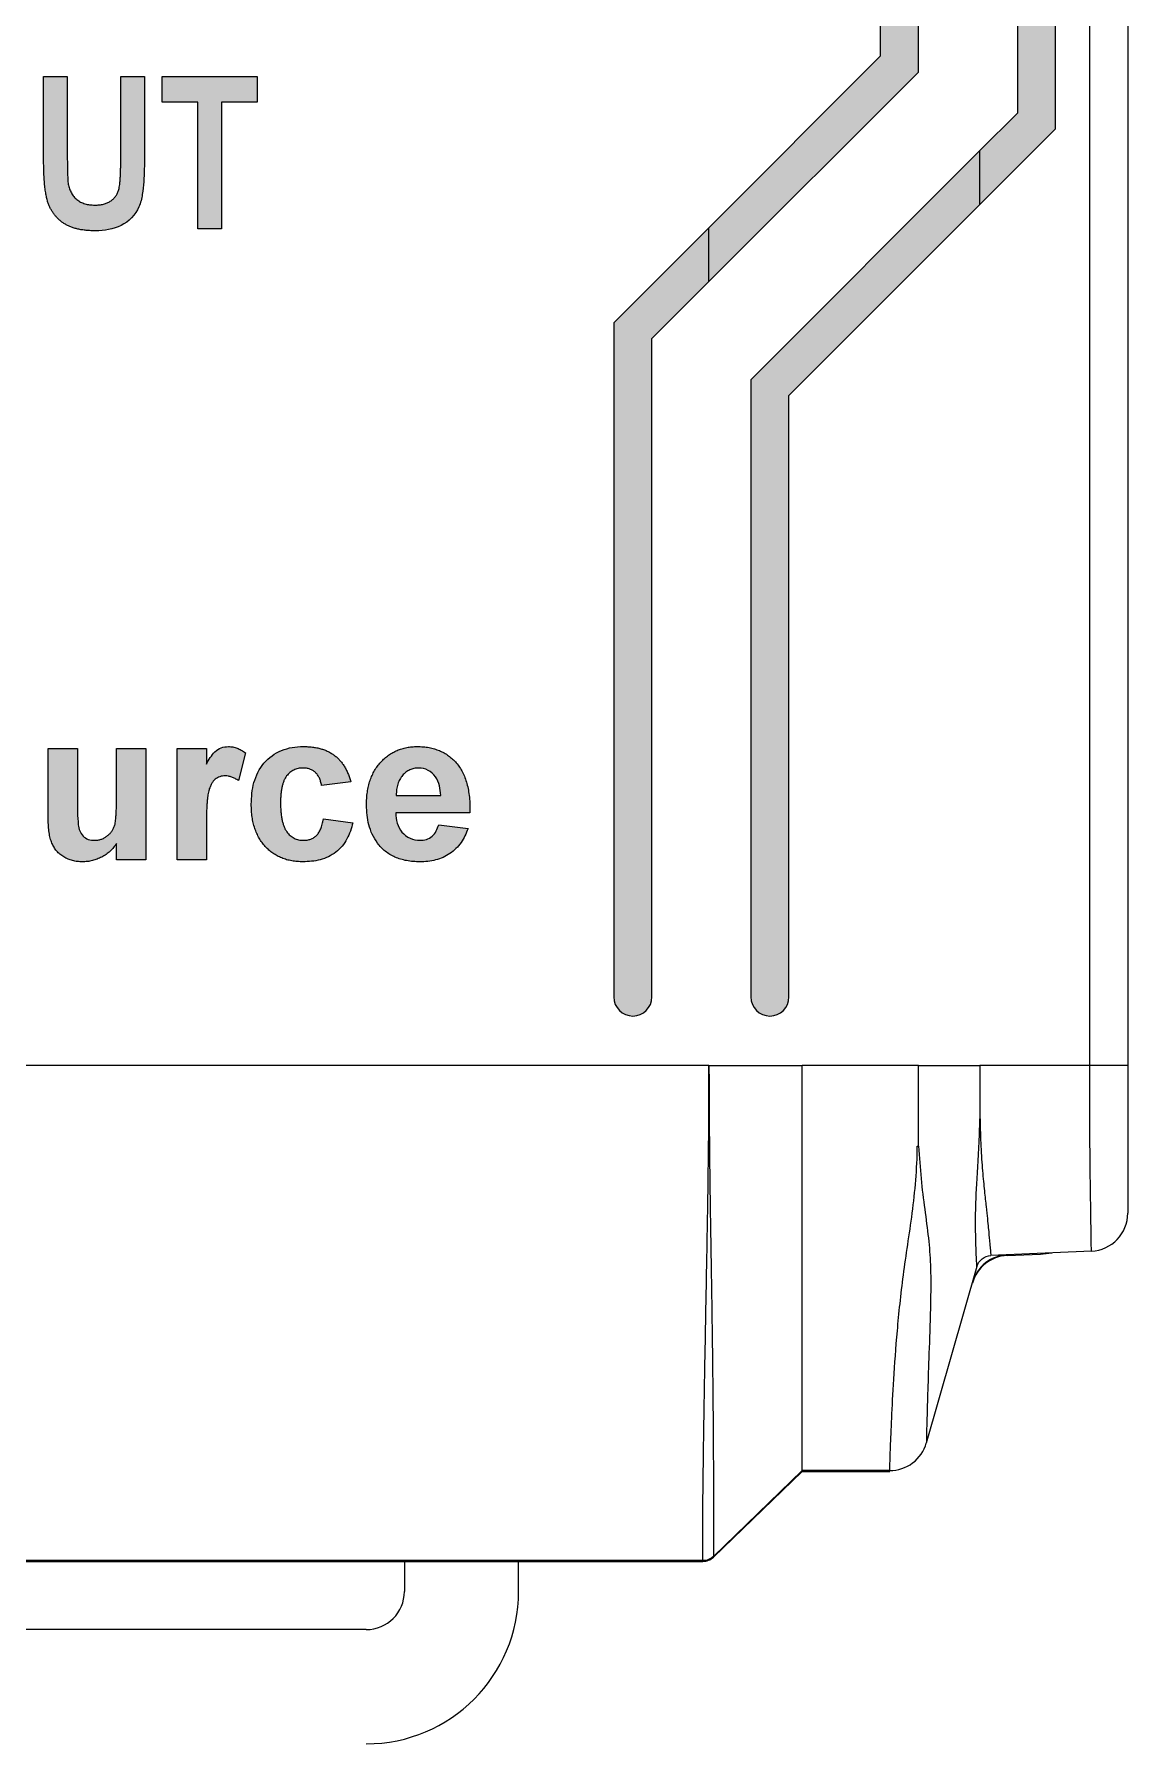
# Model space of a CAD drawing. Extents: x 222 to 1672, y 144 to 807.
# Drawn here: x 935.57 to 949.93, y 371.67 to 394.12 of the extents above; entities that cross this region are included whole.
import ezdxf

# ---------------------------------------------------------------- set-up
doc = ezdxf.new("R2010")
doc.units = 0
doc.header["$LTSCALE"] = 2
doc.header["$MEASUREMENT"] = 0
doc.layers.get('0').update_dxf_attribs({"linetype": 'CONTINUOUS'})
doc.layers.add('DIM', color=7, linetype='CONTINUOUS')

msp = doc.modelspace()

# ---------------------------------------------------------------- hatches: boundary and pattern name
at = {"layer": 'DIM', "lineweight": 5}
for points in [[(946.68036, 463.32772), (946.68036, 393.826), (944.43036, 391.576), (944.43036, 390.86889), (947.18036, 393.61889), (947.18036, 463.53483), (944.43036, 466.28483), (944.43036, 465.57772)], [(948.98036, 392.87331), (948.98036, 464.28042), (947.98846, 465.27231), (947.98846, 464.56521), (948.48036, 464.07331), (948.48036, 393.08042), (947.98846, 392.58852), (947.98846, 391.88141)], [(937.25068, 393.22284), (937.71821, 393.22284), (937.71821, 391.5605), (938.0299, 391.5605), (938.0299, 393.22284), (938.49743, 393.22284), (938.49743, 393.5605), (937.25068, 393.5605)]]:
    msp.add_hatch(color=256, dxfattribs=at).paths.add_polyline_path(points, flags=0)
h = msp.add_hatch(color=256, dxfattribs=at)
edge = h.paths.add_edge_path(flags=0)
edge.add_spline(control_points=[(936.36635, 391.87219), (936.34301, 391.87296), (936.29834, 391.87445), (936.23475, 391.88795), (936.17823, 391.91068), (936.12925, 391.9428), (936.08786, 391.98302), (936.05572, 392.0317), (936.03054, 392.08724), (936.02183, 392.12791), (936.01732, 392.14897)], knot_values=[0, 0, 0, 0, 0.28536932, 0.54614202, 0.79119734, 1.02678438, 1.25861183, 1.49235889, 1.73696631, 2, 2, 2, 2], weights=[1, 1, 1, 1, 1, 1, 1, 1, 1, 1, 1], degree=3, periodic=0)
edge.add_spline(control_points=[(936.01732, 392.14897), (936.00854, 392.20333), (936.00735, 392.25821), (936.00458, 392.36794), (936.00437, 392.42282), (936.00393, 392.47771)], knot_values=[0, 0, 0, 0, 1, 1, 2, 2, 2, 2], weights=[1, 1, 1, 1, 1, 1], degree=3, periodic=0)
edge.add_line((936.00393, 392.47771), (936.00393, 393.5605))
edge.add_line((936.00393, 393.5605), (935.69224, 393.5605))
edge.add_line((935.69224, 393.5605), (935.69224, 392.498))
edge.add_spline(control_points=[(935.69224, 392.498), (935.69254, 392.46215), (935.69312, 392.39341), (935.6956, 392.29474), (935.70113, 392.20491), (935.70755, 392.12377), (935.71685, 392.05132), (935.72816, 391.98768), (935.74059, 391.93254), (935.75638, 391.88533), (935.77491, 391.84402), (935.79461, 391.80549), (935.81748, 391.76976), (935.84283, 391.73634), (935.87036, 391.70484), (935.90093, 391.67625), (935.93354, 391.64949), (935.96906, 391.62559), (936.00743, 391.60377), (936.04947, 391.58516), (936.09499, 391.56948), (936.14402, 391.55625), (936.19677, 391.54702), (936.25279, 391.53943), (936.31245, 391.53563), (936.35336, 391.5349), (936.37446, 391.53453)], knot_values=[0, 0, 0, 0, 0.15584796, 0.29880772, 0.42899537, 0.54703305, 0.65257934, 0.7463628, 0.82795178, 0.89806022, 0.9623078, 1.02464577, 1.0859855, 1.14643933, 1.20685024, 1.26758373, 1.32820037, 1.39001746, 1.45347704, 1.51981411, 1.58955658, 1.66259072, 1.74033142, 1.82217221, 1.90823127, 2, 2, 2, 2], weights=[1, 1, 1, 1, 1, 1, 1, 1, 1, 1, 1, 1, 1, 1, 1, 1, 1, 1, 1, 1, 1, 1, 1, 1, 1, 1, 1], degree=3, periodic=0)
edge.add_spline(control_points=[(936.37446, 391.53453), (936.49011, 391.536), (936.60686, 391.55229), (936.81309, 391.65664), (936.89833, 391.74244), (936.96787, 391.90164), (936.97976, 391.95707), (936.99764, 392.06742), (937.0026, 392.12301), (937.01488, 392.29004), (937.01631, 392.40209), (937.01692, 392.51423)], knot_values=[0, 0, 0, 0, 0.5, 0.5, 1, 1, 1.25, 1.25, 1.5, 1.5, 2, 2, 2, 2], weights=[1, 1, 1, 1, 1, 1, 1, 1, 1, 1, 1, 1], degree=3, periodic=0)
edge.add_line((937.01692, 392.51423), (937.01692, 393.5605))
edge.add_line((937.01692, 393.5605), (936.70523, 393.5605))
edge.add_line((936.70523, 393.5605), (936.70523, 392.45457))
edge.add_spline(control_points=[(936.70523, 392.45457), (936.70514, 392.43077), (936.70499, 392.38531), (936.70394, 392.32035), (936.70145, 392.2619), (936.69828, 392.20994), (936.69438, 392.16458), (936.68948, 392.12574), (936.68422, 392.09322), (936.67512, 392.05895), (936.66039, 392.02215), (936.63622, 391.98349), (936.60555, 391.95014), (936.56905, 391.92177), (936.52639, 391.89955), (936.47817, 391.88303), (936.42404, 391.874), (936.38613, 391.87281), (936.36635, 391.87219)], knot_values=[0, 0, 0, 0, 0.18208024, 0.34763416, 0.49673575, 0.62941399, 0.74574229, 0.84480362, 0.92882377, 0.99732967, 1.11566924, 1.23048344, 1.34398512, 1.46048809, 1.58219827, 1.71011657, 1.84873202, 2, 2, 2, 2], weights=[1, 1, 1, 1, 1, 1, 1, 1, 1, 1, 1, 1, 1, 1, 1, 1, 1, 1, 1], degree=3, periodic=0)
h = msp.add_hatch(color=256, dxfattribs=at)
edge = h.paths.add_edge_path(flags=0)
edge.add_line((944.98036, 389.58042), (944.98036, 381.47686))
edge.add_arc((945.23036, 381.47686), 0.25, 180, 360)
edge.add_line((945.48036, 381.47686), (945.48036, 389.37331))
edge.add_line((945.48036, 389.37331), (947.98846, 391.88141))
edge.add_line((947.98846, 391.88141), (947.98846, 392.58852))
edge.add_line((947.98846, 392.58852), (944.98036, 389.58042))
h = msp.add_hatch(color=256, dxfattribs=at)
edge = h.paths.add_edge_path(flags=0)
edge.add_line((943.18036, 390.326), (943.18036, 381.47686))
edge.add_arc((943.43036, 381.47686), 0.25, 180, 360)
edge.add_line((943.68036, 381.47686), (943.68036, 390.11889))
edge.add_line((943.68036, 390.11889), (944.43036, 390.86889))
edge.add_line((944.43036, 390.86889), (944.43036, 391.576))
edge.add_line((944.43036, 391.576), (943.18036, 390.326))
h = msp.add_hatch(color=256, dxfattribs=at)
edge = h.paths.add_edge_path(flags=0)
edge.add_spline(control_points=[(935.75316, 383.81813), (935.7533, 383.80143), (935.75356, 383.76896), (935.75612, 383.7218), (935.75957, 383.67741), (935.76474, 383.63583), (935.77145, 383.59689), (935.77995, 383.56083), (935.7894, 383.52742), (935.80417, 383.4871), (935.82767, 383.4412), (935.86327, 383.39192), (935.90669, 383.34931), (935.95747, 383.31424), (936.01347, 383.28647), (936.07328, 383.26566), (936.13688, 383.25343), (936.18046, 383.25197), (936.20268, 383.25122)], knot_values=[0, 0, 0, 0, 0.06060185, 0.11787658, 0.17137757, 0.22218419, 0.26992188, 0.31472154, 0.35660429, 0.39586628, 0.4704442, 0.54297106, 0.61564195, 0.69014264, 0.76601845, 0.84190201, 0.91938516, 1, 1, 1, 1], weights=[1, 1, 1, 1, 1, 1, 1, 1, 1, 1, 1, 1, 1, 1, 1, 1, 1, 1, 1], degree=3, periodic=0)
edge.add_spline(control_points=[(936.20268, 383.25122), (936.22463, 383.25203), (936.26844, 383.25363), (936.33322, 383.26554), (936.39629, 383.28538), (936.45697, 383.31297), (936.51399, 383.34768), (936.56643, 383.38873), (936.61245, 383.43707), (936.63783, 383.47363), (936.6506, 383.49201)], knot_values=[0, 0, 0, 0, 0.1241811, 0.24782283, 0.3714068, 0.49757076, 0.62408062, 0.74837437, 0.87347208, 1, 1, 1, 1], weights=[1, 1, 1, 1, 1, 1, 1, 1, 1, 1, 1], degree=3, periodic=0)
edge.add_line((936.6506, 383.49201), (936.6506, 383.27686))
edge.add_line((936.6506, 383.27686), (937.03521, 383.27686))
edge.add_line((937.03521, 383.27686), (937.03521, 384.7384))
edge.add_line((937.03521, 384.7384), (936.6506, 384.7384))
edge.add_line((936.6506, 384.7384), (936.6506, 384.11941))
edge.add_spline(control_points=[(936.6506, 384.11941), (936.65054, 384.0943), (936.65042, 384.04662), (936.64915, 383.97878), (936.64746, 383.91825), (936.64397, 383.86512), (936.64087, 383.81922), (936.63577, 383.78081), (936.63124, 383.74944), (936.62255, 383.71782), (936.60878, 383.68423), (936.58652, 383.64827), (936.55837, 383.61587), (936.52531, 383.58731), (936.48845, 383.56323), (936.44829, 383.54568), (936.40551, 383.53547), (936.37621, 383.53401), (936.36134, 383.53327)], knot_values=[0, 0, 0, 0, 0.10131415, 0.19240216, 0.27382027, 0.34562317, 0.40724863, 0.45938539, 0.5019992, 0.53494254, 0.5914857, 0.64786683, 0.70479899, 0.76401154, 0.82365412, 0.8818201, 0.93998608, 1, 1, 1, 1], weights=[1, 1, 1, 1, 1, 1, 1, 1, 1, 1, 1, 1, 1, 1, 1, 1, 1, 1, 1], degree=3, periodic=0)
edge.add_spline(control_points=[(936.36134, 383.53327), (936.33359, 383.53407), (936.30587, 383.53691), (936.25389, 383.55532), (936.23071, 383.57054), (936.19137, 383.60948), (936.1772, 383.63264), (936.15595, 383.68341), (936.15176, 383.71031), (936.13616, 383.84585), (936.13828, 383.95511), (936.13778, 384.06412)], knot_values=[0, 0, 0, 0, 0.125, 0.125, 0.25, 0.25, 0.375, 0.375, 0.5, 0.5, 1, 1, 1, 1], weights=[1, 1, 1, 1, 1, 1, 1, 1, 1, 1, 1, 1], degree=3, periodic=0)
edge.add_line((936.13778, 384.06412), (936.13778, 384.7384))
edge.add_line((936.13778, 384.7384), (935.75316, 384.7384))
edge.add_line((935.75316, 384.7384), (935.75316, 383.81813))
h = msp.add_hatch(color=256, dxfattribs=at)
edge = h.paths.add_edge_path(flags=0)
edge.add_spline(control_points=[(938.34291, 384.68311), (938.32522, 384.69545), (938.29098, 384.71932), (938.23519, 384.74473), (938.17835, 384.76095), (938.13975, 384.76302), (938.12055, 384.76404)], knot_values=[0, 0, 0, 0, 0.26831539, 0.51938497, 0.76092111, 1, 1, 1, 1], weights=[1, 1, 1, 1, 1, 1, 1], degree=3, periodic=0)
edge.add_spline(control_points=[(938.12055, 384.76404), (938.08772, 384.76272), (938.05526, 384.75837), (937.99397, 384.73544), (937.96582, 384.71826), (937.89609, 384.64863), (937.8629, 384.59128), (937.83009, 384.53448)], knot_values=[0, 0, 0, 0, 0.25, 0.25, 0.5, 0.5, 1, 1, 1, 1], weights=[1, 1, 1, 1, 1, 1, 1, 1], degree=3, periodic=0)
edge.add_line((937.83009, 384.53448), (937.83009, 384.7384))
edge.add_line((937.83009, 384.7384), (937.44547, 384.7384))
edge.add_line((937.44547, 384.7384), (937.44547, 383.27686))
edge.add_line((937.44547, 383.27686), (937.83009, 383.27686))
edge.add_line((937.83009, 383.27686), (937.83009, 383.71036))
edge.add_spline(control_points=[(937.83009, 383.71036), (937.83012, 383.73894), (937.83017, 383.79357), (937.83187, 383.8717), (937.83423, 383.94208), (937.83722, 384.00489), (937.84167, 384.05991), (937.84659, 384.10741), (937.85293, 384.14712), (937.86201, 384.18869), (937.87672, 384.23126), (937.89571, 384.27521), (937.91852, 384.31043), (937.94499, 384.33718), (937.9746, 384.3563), (938.00681, 384.3696), (938.04175, 384.37786), (938.06602, 384.3789), (938.07848, 384.37943)], knot_values=[0, 0, 0, 0, 0.10796197, 0.20635816, 0.29519993, 0.37400374, 0.44384414, 0.5037341, 0.55432665, 0.5956948, 0.66429427, 0.72412471, 0.77617524, 0.82183643, 0.86521375, 0.90840584, 0.95294974, 1, 1, 1, 1], weights=[1, 1, 1, 1, 1, 1, 1, 1, 1, 1, 1, 1, 1, 1, 1, 1, 1, 1, 1], degree=3, periodic=0)
edge.add_spline(control_points=[(938.07848, 384.37943), (938.09232, 384.37858), (938.12097, 384.37683), (938.16423, 384.36423), (938.20922, 384.34497), (938.23804, 384.32684), (938.25316, 384.31733)], knot_values=[0, 0, 0, 0, 0.22070596, 0.45714301, 0.71506451, 1, 1, 1, 1], weights=[1, 1, 1, 1, 1, 1, 1], degree=3, periodic=0)
edge.add_line((938.25316, 384.31733), (938.34291, 384.68311))
h = msp.add_hatch(color=256, dxfattribs=at)
edge = h.paths.add_edge_path(flags=0)
edge.add_spline(control_points=[(938.80444, 384.02927), (938.80467, 384.0489), (938.8051, 384.08674), (938.80857, 384.14134), (938.81496, 384.1915), (938.82373, 384.23741), (938.83466, 384.27905), (938.84846, 384.31628), (938.86408, 384.34943), (938.88337, 384.37776), (938.90434, 384.40232), (938.92672, 384.42381), (938.95124, 384.44158), (938.97716, 384.45661), (939.00522, 384.46765), (939.03451, 384.47632), (939.06577, 384.4811), (939.08715, 384.48169), (939.09811, 384.48199)], knot_values=[0, 0, 0, 0, 0.09649599, 0.18594784, 0.26865449, 0.34485299, 0.41553852, 0.47990934, 0.53978738, 0.59512312, 0.64772946, 0.6983326, 0.74716404, 0.79625062, 0.84512174, 0.89497452, 0.94611952, 1, 1, 1, 1], weights=[1, 1, 1, 1, 1, 1, 1, 1, 1, 1, 1, 1, 1, 1, 1, 1, 1, 1, 1], degree=3, periodic=0)
edge.add_spline(control_points=[(939.09811, 384.48199), (939.1142, 384.48135), (939.14517, 384.48012), (939.18937, 384.4692), (939.22847, 384.45042), (939.26289, 384.42467), (939.29214, 384.39163), (939.31553, 384.35118), (939.33263, 384.3036), (939.33937, 384.26923), (939.34291, 384.25122)], knot_values=[0, 0, 0, 0, 0.12964633, 0.24958223, 0.36426925, 0.47739208, 0.5941503, 0.71776536, 0.85205995, 1, 1, 1, 1], weights=[1, 1, 1, 1, 1, 1, 1, 1, 1, 1, 1], degree=3, periodic=0)
edge.add_line((939.34291, 384.25122), (939.72752, 384.30251))
edge.add_spline(control_points=[(939.72752, 384.30251), (939.72173, 384.32141), (939.71041, 384.35838), (939.69008, 384.41139), (939.66663, 384.46039), (939.64116, 384.50611), (939.61209, 384.54767), (939.58099, 384.58608), (939.54663, 384.62015), (939.50998, 384.651), (939.47025, 384.67788), (939.42719, 384.70085), (939.38099, 384.72059), (939.33131, 384.73639), (939.27842, 384.74896), (939.22226, 384.75742), (939.16288, 384.76342), (939.12217, 384.76383), (939.10132, 384.76404)], knot_values=[0, 0, 0, 0, 0.06985123, 0.13663621, 0.20038914, 0.26167858, 0.32137558, 0.37938658, 0.43611837, 0.49207336, 0.54849018, 0.60529063, 0.6642858, 0.72577661, 0.78930905, 0.85619234, 0.92635219, 1, 1, 1, 1], weights=[1, 1, 1, 1, 1, 1, 1, 1, 1, 1, 1, 1, 1, 1, 1, 1, 1, 1, 1], degree=3, periodic=0)
edge.add_spline(control_points=[(939.10132, 384.76404), (939.0529, 384.76288), (939.00462, 384.76053), (938.90928, 384.7442), (938.86229, 384.73122), (938.72898, 384.67674), (938.64904, 384.61882), (938.52413, 384.47145), (938.48122, 384.38277), (938.42959, 384.19782), (938.42139, 384.10264), (938.41983, 384.00643)], knot_values=[0, 0, 0, 0, 0.125, 0.125, 0.25, 0.25, 0.5, 0.5, 0.75, 0.75, 1, 1, 1, 1], weights=[1, 1, 1, 1, 1, 1, 1, 1, 1, 1, 1, 1], degree=3, periodic=0)
edge.add_spline(control_points=[(938.41983, 384.00643), (938.4203, 383.97769), (938.42121, 383.92168), (938.43034, 383.83999), (938.4445, 383.76304), (938.46444, 383.69078), (938.49059, 383.62358), (938.52232, 383.56112), (938.55972, 383.50333), (938.60304, 383.45094), (938.65118, 383.40398), (938.70339, 383.36296), (938.75957, 383.328), (938.82001, 383.30017), (938.88409, 383.27785), (938.95208, 383.26242), (939.024, 383.25303), (939.07324, 383.25184), (939.09851, 383.25122)], knot_values=[0, 0, 0, 0, 0.07505221, 0.14629264, 0.21444786, 0.27929075, 0.34181409, 0.40251182, 0.46202683, 0.521262, 0.57973604, 0.6373872, 0.69441529, 0.75216771, 0.81086719, 0.87138013, 0.93399977, 1, 1, 1, 1], weights=[1, 1, 1, 1, 1, 1, 1, 1, 1, 1, 1, 1, 1, 1, 1, 1, 1, 1, 1], degree=3, periodic=0)
edge.add_spline(control_points=[(939.09851, 383.25122), (939.17493, 383.25252), (939.25065, 383.2589), (939.39849, 383.29771), (939.46921, 383.33067), (939.59003, 383.42508), (939.63966, 383.48557), (939.71189, 383.61828), (939.73492, 383.69016), (939.75316, 383.76404)], knot_values=[0, 0, 0, 0, 0.25, 0.25, 0.5, 0.5, 0.75, 0.75, 1, 1, 1, 1], weights=[1, 1, 1, 1, 1, 1, 1, 1, 1, 1], degree=3, periodic=0)
edge.add_line((939.75316, 383.76404), (939.36855, 383.81533))
edge.add_spline(control_points=[(939.36855, 383.81533), (939.36632, 383.80287), (939.36201, 383.77873), (939.35287, 383.74438), (939.34362, 383.71247), (939.33227, 383.68382), (939.32031, 383.65766), (939.30674, 383.63469), (939.29232, 383.61413), (939.27091, 383.59151), (939.24148, 383.56762), (939.2005, 383.54772), (939.15506, 383.53535), (939.12304, 383.53398), (939.10653, 383.53327)], knot_values=[0, 0, 0, 0, 0.08904245, 0.17248573, 0.25009703, 0.32271476, 0.38915627, 0.45235342, 0.51026846, 0.56547301, 0.67117192, 0.77500693, 0.8839984, 1, 1, 1, 1], weights=[1, 1, 1, 1, 1, 1, 1, 1, 1, 1, 1, 1, 1, 1, 1], degree=3, periodic=0)
edge.add_spline(control_points=[(939.10653, 383.53327), (939.09529, 383.53354), (939.07322, 383.53407), (939.04106, 383.53939), (939.01062, 383.54821), (938.98208, 383.56084), (938.95497, 383.57639), (938.92996, 383.59599), (938.9066, 383.61888), (938.88528, 383.64567), (938.8656, 383.67641), (938.84951, 383.71246), (938.83555, 383.7531), (938.8239, 383.79863), (938.81535, 383.8493), (938.80909, 383.90494), (938.80495, 383.9655), (938.80462, 384.00749), (938.80444, 384.02927)], knot_values=[0, 0, 0, 0, 0.05139373, 0.10092605, 0.14869262, 0.19603902, 0.24341697, 0.29133577, 0.3410337, 0.39276425, 0.44769869, 0.50758394, 0.57290995, 0.64420643, 0.72237473, 0.80788378, 0.9003677, 1, 1, 1, 1], weights=[1, 1, 1, 1, 1, 1, 1, 1, 1, 1, 1, 1, 1, 1, 1, 1, 1, 1, 1], degree=3, periodic=0)
h = msp.add_hatch(color=256, dxfattribs=at)
edge = h.paths.add_edge_path(flags=0)
edge.add_spline(control_points=[(940.07608, 383.49802), (940.09176, 383.47837), (940.12291, 383.43935), (940.17785, 383.38845), (940.2396, 383.3463), (940.30683, 383.311), (940.38055, 383.28446), (940.45992, 383.26451), (940.54573, 383.25362), (940.6049, 383.25204), (940.63537, 383.25122)], knot_values=[0, 0, 0, 0, 0.11855345, 0.23541081, 0.35185437, 0.47054346, 0.59278609, 0.72074042, 0.85615133, 1, 1, 1, 1], weights=[1, 1, 1, 1, 1, 1, 1, 1, 1, 1, 1], degree=3, periodic=0)
edge.add_spline(control_points=[(940.63537, 383.25122), (940.70458, 383.25219), (940.77348, 383.25808), (940.90774, 383.29238), (940.97107, 383.32031), (941.08544, 383.39808), (941.13485, 383.44725), (941.21356, 383.56021), (941.24242, 383.62226), (941.26598, 383.68712)], knot_values=[0, 0, 0, 0, 0.25, 0.25, 0.5, 0.5, 0.75, 0.75, 1, 1, 1, 1], weights=[1, 1, 1, 1, 1, 1, 1, 1, 1, 1], degree=3, periodic=0)
edge.add_line((941.26598, 383.68712), (940.88137, 383.7384))
edge.add_spline(control_points=[(940.88137, 383.7384), (940.86347, 383.68277), (940.83947, 383.62683), (940.77313, 383.56926), (940.74701, 383.55477), (940.69223, 383.53668), (940.66348, 383.53458), (940.63457, 383.53327)], knot_values=[0, 0, 0, 0, 0.5, 0.5, 0.75, 0.75, 1, 1, 1, 1], weights=[1, 1, 1, 1, 1, 1, 1, 1], degree=3, periodic=0)
edge.add_spline(control_points=[(940.63457, 383.53327), (940.58958, 383.53458), (940.54473, 383.54215), (940.46353, 383.57847), (940.42763, 383.60718), (940.36945, 383.67627), (940.3497, 383.71716), (940.32384, 383.80303), (940.31932, 383.84742), (940.31726, 383.89225)], knot_values=[0, 0, 0, 0, 0.25, 0.25, 0.5, 0.5, 0.75, 0.75, 1, 1, 1, 1], weights=[1, 1, 1, 1, 1, 1, 1, 1, 1, 1], degree=3, periodic=0)
edge.add_line((940.31726, 383.89225), (941.29162, 383.89225))
edge.add_spline(control_points=[(941.29162, 383.89225), (941.29185, 383.92792), (941.29228, 383.99707), (941.28488, 384.09733), (941.27192, 384.19055), (941.25296, 384.27673), (941.22734, 384.35565), (941.19559, 384.42752), (941.15804, 384.49266), (941.11367, 384.55003), (941.06437, 384.60046), (941.0109, 384.64448), (940.9528, 384.68162), (940.89026, 384.71161), (940.82373, 384.73552), (940.75277, 384.75217), (940.67761, 384.7624), (940.62606, 384.76349), (940.59972, 384.76404)], knot_values=[0, 0, 0, 0, 0.08420879, 0.16325787, 0.23716248, 0.30633069, 0.3713571, 0.43277526, 0.49157225, 0.54847102, 0.60355787, 0.65779038, 0.71168251, 0.76598833, 0.82125275, 0.87831821, 0.93781895, 1, 1, 1, 1], weights=[1, 1, 1, 1, 1, 1, 1, 1, 1, 1, 1, 1, 1, 1, 1, 1, 1, 1, 1], degree=3, periodic=0)
edge.add_spline(control_points=[(940.59972, 384.76404), (940.57618, 384.76346), (940.52983, 384.76232), (940.46198, 384.75227), (940.39695, 384.73703), (940.33548, 384.71418), (940.27676, 384.68583), (940.2218, 384.65002), (940.16936, 384.60871), (940.12073, 384.56097), (940.07594, 384.50806), (940.03823, 384.44886), (940.00469, 384.38584), (939.97869, 384.31716), (939.95749, 384.24408), (939.9437, 384.16575), (939.9339, 384.08293), (939.93307, 384.02596), (939.93265, 383.99682)], knot_values=[0, 0, 0, 0, 0.06169022, 0.12145947, 0.17946419, 0.23651303, 0.29304481, 0.35005925, 0.40813473, 0.46780956, 0.5284676, 0.58945925, 0.6514795, 0.71533384, 0.78161143, 0.85070042, 0.92362773, 1, 1, 1, 1], weights=[1, 1, 1, 1, 1, 1, 1, 1, 1, 1, 1, 1, 1, 1, 1, 1, 1, 1, 1], degree=3, periodic=0)
edge.add_spline(control_points=[(939.93265, 383.99682), (939.93449, 383.90891), (939.94127, 383.82161), (939.97619, 383.6937), (939.9906, 383.65205), (940.02775, 383.57175), (940.05102, 383.53436), (940.07608, 383.49802)], knot_values=[0, 0, 0, 0, 0.5, 0.5, 0.75, 0.75, 1, 1, 1, 1], weights=[1, 1, 1, 1, 1, 1, 1, 1], degree=3, periodic=0)
edge = h.paths.add_edge_path(flags=0)
edge.add_spline(control_points=[(940.40581, 384.38544), (940.41288, 384.39306), (940.42678, 384.40805), (940.44985, 384.42783), (940.47424, 384.4447), (940.50004, 384.45846), (940.52725, 384.46891), (940.55582, 384.47663), (940.58596, 384.48099), (940.60651, 384.48165), (940.61694, 384.48199)], knot_values=[0, 0, 0, 0, 0.12992539, 0.25546154, 0.37915105, 0.50018492, 0.62021214, 0.74296224, 0.86956039, 1, 1, 1, 1], weights=[1, 1, 1, 1, 1, 1, 1, 1, 1, 1, 1], degree=3, periodic=0)
edge.add_spline(control_points=[(940.61694, 384.48199), (940.66055, 384.48034), (940.70332, 384.47274), (940.7803, 384.43139), (940.81325, 384.40209), (940.86391, 384.33231), (940.88098, 384.29139), (940.9017, 384.20865), (940.905, 384.16596), (940.90701, 384.12302)], knot_values=[0, 0, 0, 0, 0.25, 0.25, 0.5, 0.5, 0.75, 0.75, 1, 1, 1, 1], weights=[1, 1, 1, 1, 1, 1, 1, 1, 1, 1], degree=3, periodic=0)
edge.add_line((940.90701, 384.12302), (940.32408, 384.12302))
edge.add_spline(control_points=[(940.32408, 384.12302), (940.32428, 384.13652), (940.32469, 384.16276), (940.32847, 384.20103), (940.33409, 384.23734), (940.34366, 384.2712), (940.35456, 384.3034), (940.36919, 384.3329), (940.38598, 384.36051), (940.39922, 384.37715), (940.40581, 384.38544)], knot_values=[0, 0, 0, 0, 0.14414285, 0.28026978, 0.41042823, 0.5360437, 0.65560852, 0.77300057, 0.88701576, 1, 1, 1, 1], weights=[1, 1, 1, 1, 1, 1, 1, 1, 1, 1, 1], degree=3, periodic=0)

# ---------------------------------------------------------------- linework, layer by layer
at = {"linetype": 'Continuous', "lineweight": 5}
for p, q in [((949.43036, 380.57686), (949.43036, 476.57686)), ((949.93036, 476.57686), (949.93036, 380.57686)), ((948.98036, 392.87331), (948.98036, 464.28042)), ((948.48036, 464.07331), (948.48036, 393.08041)), ((947.18036, 393.61889), (947.18036, 463.53483)), ((946.68036, 463.32773), (946.68036, 393.826)), ((946.68036, 393.826), (944.43036, 391.576)), ((935.69224, 393.5605), (936.00393, 393.5605)), ((935.69224, 392.498), (935.69224, 393.5605)), ((936.00393, 393.5605), (936.00393, 392.47771)), ((936.70523, 393.5605), (937.01692, 393.5605)), ((936.70523, 392.45457), (936.70523, 393.5605)), ((937.01692, 393.5605), (937.01692, 392.51423)), ((937.25068, 393.5605), (938.49743, 393.5605)), ((937.25068, 393.22284), (937.25068, 393.5605)), ((938.49743, 393.5605), (938.49743, 393.22284)), ((944.43036, 390.86889), (947.18036, 393.61889)), ((937.71821, 393.22284), (937.25068, 393.22284)), ((937.71821, 391.5605), (937.71821, 393.22284)), ((938.49743, 393.22284), (938.0299, 393.22284)), ((938.0299, 393.22284), (938.0299, 391.5605)), ((948.48036, 393.08041), (947.98846, 392.58852)), ((947.98846, 391.88141), (948.98036, 392.87331)), ((947.98846, 392.58852), (944.98036, 389.58042)), ((947.98846, 391.88141), (947.98846, 392.58852)), ((945.48036, 389.37331), (947.98846, 391.88141)), ((938.0299, 391.5605), (937.71821, 391.5605)), ((944.43036, 391.576), (943.18036, 390.326)), ((944.43036, 390.86889), (944.43036, 391.576)), ((943.68036, 390.11889), (944.43036, 390.86889)), ((943.18036, 390.326), (943.18036, 381.47686)), ((943.68036, 381.47686), (943.68036, 390.11889)), ((944.98036, 389.58042), (944.98036, 381.47686)), ((945.48036, 381.47686), (945.48036, 389.37331)), ((944.43036, 380.57686), (928.43036, 380.57686)), ((944.43036, 380.57686), (945.65414, 380.57686)), ((947.18036, 380.57686), (945.65414, 380.57686)), ((947.18036, 380.57686), (947.98846, 380.57686)), ((949.43036, 380.57686), (947.98846, 380.57686)), ((949.93036, 380.57686), (949.43036, 380.57686)), ((947.98846, 379.87627), (947.99186, 379.87629)), ((947.16472, 379.51788), (947.18036, 379.51797)), ((949.45217, 378.14075), (948.1323, 378.08312)), ((948.34807, 378.08302), (948.7827, 378.10199)), ((948.7827, 378.10199), (948.93298, 378.11808)), ((947.94877, 377.93844), (947.28421, 375.62084)), ((945.65414, 375.25866), (944.48848, 374.13299)), ((946.80358, 375.25866), (945.65414, 375.25866)), ((944.48848, 374.12347), (945.65414, 375.24913)), ((945.65414, 375.24913), (946.80358, 375.24913)), ((944.34955, 374.07686), (928.51116, 374.07686)), ((931.93036, 374.06733), (940.93036, 374.06733)), ((940.43036, 374.06733), (940.43036, 373.67256)), ((940.93036, 374.06733), (940.93036, 374.07686)), ((940.93036, 374.06733), (944.34955, 374.06733)), ((941.93036, 373.67256), (941.93036, 374.06733)), ((939.93036, 373.17256), (932.93036, 373.17256))]:
    msp.add_line(p, q, dxfattribs=at)
for centre, radius, start, end in [((943.43036, 381.47686), 0.25, 180, 0), ((945.23036, 381.47686), 0.25, 180, 0), ((949.43036, 378.64027), 0.5, 272.5, 0), ((948.36987, 377.58349), 0.5, 92.5, 164), ((944.34955, 374.26733), 0.2, 270, 314), ((939.93036, 373.67257), 2, 270, 0), ((939.93036, 373.67257), 0.5, 270, 0)]:
    msp.add_arc(centre, radius, start, end, dxfattribs=at)
for points, knots in [([(936.37446, 391.53453), (936.35336, 391.5349), (936.31245, 391.53563), (936.25279, 391.53943), (936.19677, 391.54702), (936.14402, 391.55625), (936.09499, 391.56948), (936.04947, 391.58516), (936.00743, 391.60377), (935.96906, 391.62559), (935.93354, 391.64949), (935.90093, 391.67625), (935.87036, 391.70484), (935.84283, 391.73634), (935.81748, 391.76976), (935.79461, 391.80549), (935.77491, 391.84402), (935.75638, 391.88533), (935.74059, 391.93254), (935.72816, 391.98768), (935.71685, 392.05132), (935.70755, 392.12377), (935.70113, 392.20491), (935.6956, 392.29474), (935.69312, 392.39341), (935.69254, 392.46215), (935.69224, 392.498)], [0, 0, 0, 0, 0.04588437, 0.0889139, 0.12983429, 0.16870464, 0.20522171, 0.24009294, 0.27326148, 0.30499127, 0.33589981, 0.36620814, 0.39657488, 0.42678034, 0.45700725, 0.48767712, 0.5188461, 0.55096989, 0.58602411, 0.6268186, 0.67371033, 0.72648348, 0.78550232, 0.85059614, 0.92207602, 1, 1, 1, 1]), ([(936.00393, 392.47771), (936.00437, 392.42282), (936.00458, 392.36794), (936.00735, 392.25821), (936.00854, 392.20333), (936.01732, 392.14897)], [0, 0, 0, 0, 0.5, 0.5, 1, 1, 1, 1]), ([(936.36635, 391.87219), (936.38613, 391.87281), (936.42404, 391.874), (936.47817, 391.88303), (936.52639, 391.89955), (936.56905, 391.92177), (936.60555, 391.95014), (936.63622, 391.98349), (936.66039, 392.02215), (936.67512, 392.05895), (936.68422, 392.09322), (936.68948, 392.12574), (936.69438, 392.16458), (936.69828, 392.20994), (936.70145, 392.2619), (936.70394, 392.32035), (936.70499, 392.38531), (936.70514, 392.43077), (936.70523, 392.45457)], [0, 0, 0, 0, 0.07563399, 0.14494172, 0.20890087, 0.26975595, 0.32800744, 0.38475828, 0.44216538, 0.50133517, 0.53558811, 0.57759819, 0.62712885, 0.685293, 0.75163212, 0.82618292, 0.90895988, 1, 1, 1, 1]), ([(937.01692, 392.51423), (937.01631, 392.40209), (937.01488, 392.29004), (937.0026, 392.12301), (936.99764, 392.06742), (936.97976, 391.95707), (936.96787, 391.90164), (936.89833, 391.74244), (936.81309, 391.65664), (936.60686, 391.55229), (936.49011, 391.536), (936.37446, 391.53453)], [0, 0, 0, 0, 0.25, 0.25, 0.375, 0.375, 0.5, 0.5, 0.75, 0.75, 1, 1, 1, 1]), ([(936.01732, 392.14897), (936.02183, 392.12791), (936.03054, 392.08724), (936.05572, 392.0317), (936.08786, 391.98302), (936.12925, 391.9428), (936.17823, 391.91068), (936.23475, 391.88795), (936.29834, 391.87445), (936.34301, 391.87296), (936.36635, 391.87219)], [0, 0, 0, 0, 0.13151684, 0.25382055, 0.37069408, 0.48660781, 0.60440133, 0.72692899, 0.85731534, 1, 1, 1, 1]), ([(944.34955, 374.07686), (944.34955, 374.07787), (944.34955, 374.07976), (944.34951, 374.09463), (944.34944, 374.11542), (944.34935, 374.14067), (944.34924, 374.16827), (944.34909, 374.19658), (944.34893, 374.22416), (944.34832, 374.29979), (944.34751, 374.4458), (944.34958, 374.77072), (944.35509, 375.2109), (944.3623, 375.78538), (944.37422, 376.49634), (944.39054, 377.39106), (944.40863, 378.35346), (944.42229, 379.19354), (944.42896, 379.89171), (944.4299, 380.35182), (944.43036, 380.57686)], [0, 0, 0, 0, 0.03144158, 0.05940742, 0.08419176, 0.10604552, 0.12518096, 0.14177595, 0.15597796, 0.16790774, 0.24772008, 0.3073467, 0.40132753, 0.48070435, 0.54862293, 0.66531853, 0.78162584, 0.85635752, 0.92974339, 1, 1, 1, 1]), ([(944.43036, 380.57686), (944.43052, 380.45782), (944.43085, 380.20979), (944.43333, 379.82261), (944.43722, 379.40482), (944.44267, 378.95544), (944.44993, 378.46407), (944.45817, 377.94075), (944.46687, 377.4099), (944.47465, 376.88608), (944.48189, 376.19903), (944.48802, 375.42725), (944.48855, 374.85866), (944.48809, 374.50623), (944.48909, 374.31624), (944.48964, 374.20035), (944.48944, 374.14333), (944.4888, 374.13644), (944.48848, 374.13299)], [0, 0, 0, 0, 0.03741027, 0.07794286, 0.12173109, 0.16895665, 0.21986766, 0.27781827, 0.33693755, 0.39346794, 0.4541174, 0.57849892, 0.69386457, 0.74771784, 0.83240558, 0.88820219, 0.94407441, 1, 1, 1, 1]), ([(945.65414, 377.91776), (945.65414, 378.31968), (945.65414, 378.75212), (945.65414, 379.6487), (945.65414, 380.11276), (945.65414, 380.57686)], [0, 0, 0, 0, 0.5, 0.5, 1, 1, 1, 1]), ([(947.18036, 379.51802), (947.18036, 379.52512), (947.18036, 379.70286), (947.18036, 380.05476), (947.18036, 380.40282), (947.18036, 380.57686)], [0, 0, 0, 0, 0.002601271, 0.065101271, 0.127601271, 0.127601271, 0.127601271, 0.127601271]), ([(947.98846, 380.57686), (947.98846, 380.43813), (947.98846, 380.20299), (947.98846, 379.9702), (947.98846, 379.87627)], [0, 0, 0, 0, 0.0625, 0.105872185, 0.105872185, 0.105872185, 0.105872185]), ([(949.45217, 378.14075), (949.45217, 378.14075), (949.45196, 378.15285), (949.45082, 378.22489), (949.44992, 378.28225), (949.44728, 378.45813), (949.44617, 378.53237), (949.44308, 378.73975), (949.441, 378.87431), (949.4372, 379.15707), (949.43588, 379.26314), (949.43356, 379.49731), (949.4326, 379.62603), (949.43061, 380.02005), (949.43036, 380.29993), (949.43036, 380.57686)], [0, 0, 0, 0, 0.25, 0.25, 0.5, 0.5, 0.625, 0.625, 0.75, 0.75, 0.8125, 0.8125, 0.875, 0.875, 1, 1, 1, 1]), ([(949.93036, 380.57686), (949.93036, 380.45484), (949.93036, 380.33309), (949.93036, 380.09073), (949.93036, 379.97052), (949.93036, 379.74142), (949.93036, 379.63166), (949.93036, 379.44393), (949.93036, 379.36377), (949.93036, 379.22924), (949.93036, 379.17291), (949.93036, 379.07613), (949.93036, 379.03528), (949.93036, 378.92731), (949.93036, 378.87479), (949.93036, 378.74859), (949.93036, 378.70481), (949.93036, 378.64995), (949.93036, 378.64027), (949.93036, 378.64027)], [0, 0, 0, 0, 0.0625, 0.0625, 0.125, 0.125, 0.1875, 0.1875, 0.25, 0.25, 0.3125, 0.3125, 0.375, 0.375, 0.5, 0.5, 0.75, 0.75, 1, 1, 1, 1]), ([(947.94877, 377.93844), (947.94877, 377.93844), (947.94821, 377.95016), (947.94472, 378.01628), (947.94203, 378.06894), (947.93611, 378.21794), (947.934, 378.27997), (947.93085, 378.44368), (947.9294, 378.547), (947.93406, 378.74902), (947.93668, 378.82415), (947.94504, 378.99394), (947.95033, 379.08788), (947.96315, 379.29013), (947.97119, 379.40015), (947.98002, 379.63129), (947.98509, 379.7526), (947.98846, 379.87627)], [0, 0, 0, 0, 0.25, 0.25, 0.5, 0.5, 0.625, 0.625, 0.75, 0.75, 0.8125, 0.8125, 0.875, 0.875, 0.9375, 0.9375, 1, 1, 1, 1]), ([(947.99186, 379.87629), (947.99237, 379.75242), (947.99472, 379.63101), (948.0076, 379.4015), (948.01415, 379.29268), (948.03017, 379.09749), (948.03936, 379.00888), (948.05535, 378.85242), (948.06258, 378.78493), (948.07522, 378.66525), (948.08073, 378.61281), (948.09054, 378.52111), (948.09466, 378.48168), (948.10519, 378.37677), (948.11018, 378.3244), (948.12241, 378.197), (948.12631, 378.15104), (948.13152, 378.09345), (948.1323, 378.08312), (948.1323, 378.08312)], [0, 0, 0, 0, 0.0625, 0.0625, 0.125, 0.125, 0.1875, 0.1875, 0.25, 0.25, 0.3125, 0.3125, 0.375, 0.375, 0.5, 0.5, 0.75, 0.75, 1, 1, 1, 1]), ([(946.80358, 375.25865), (946.80358, 375.25865), (946.80434, 375.28542), (946.80762, 375.38978), (946.81016, 375.46698), (946.81787, 375.67087), (946.823, 375.79919), (946.83684, 376.09821), (946.84553, 376.26886), (946.86914, 376.65199), (946.88418, 376.86684), (946.92442, 377.32497), (946.94975, 377.5687), (947.01704, 378.08457), (947.06183, 378.35807), (947.11772, 378.78158), (947.1339, 378.92539), (947.15707, 379.21878), (947.16552, 379.36755), (947.16472, 379.51788)], [0, 0, 0, 0, 0.125, 0.125, 0.25, 0.25, 0.375, 0.375, 0.5, 0.5, 0.625, 0.625, 0.75, 0.75, 0.875, 0.875, 0.9375, 0.9375, 1, 1, 1, 1]), ([(947.18036, 379.51802), (947.19281, 379.3749), (947.20194, 379.23276), (947.22873, 378.95438), (947.24538, 378.81948), (947.28014, 378.55958), (947.2979, 378.43468), (947.32444, 378.19189), (947.33299, 378.07435), (947.34616, 377.73265), (947.34128, 377.51614), (947.33026, 377.10584), (947.32307, 376.91167), (947.31092, 376.56075), (947.3057, 376.40309), (947.29723, 376.12644), (947.29389, 376.00711), (947.28874, 375.81652), (947.28699, 375.74408), (947.28475, 375.64609), (947.28421, 375.62084), (947.28421, 375.62084)], [0, 0, 0, 0, 0.0625, 0.0625, 0.125, 0.125, 0.1875, 0.1875, 0.25, 0.25, 0.375, 0.375, 0.5, 0.5, 0.625, 0.625, 0.75, 0.75, 0.875, 0.875, 1, 1, 1, 1]), ([(948.34807, 378.09254), (948.25078, 378.0883), (948.14475, 378.05223), (947.9759, 377.91912), (947.91608, 377.82444), (947.88924, 377.73084)], [0, 0, 0, 0, 0.5, 0.5, 1, 1, 1, 1]), ([(947.94877, 377.93844), (947.96024, 377.97843), (947.98454, 378.01462), (948.04987, 378.06613), (948.09074, 378.08131), (948.1323, 378.08312)], [0, 0, 0, 0, 0.5, 0.5, 1, 1, 1, 1]), ([(945.65414, 375.25865), (945.65414, 375.25865), (945.65414, 375.31975), (945.65414, 375.55999), (945.65414, 375.73911), (945.65414, 376.20321), (945.65414, 376.48815), (945.65414, 377.14449), (945.65414, 377.51583), (945.65414, 377.91776)], [0, 0, 0, 0, 0.25, 0.25, 0.5, 0.5, 0.75, 0.75, 1, 1, 1, 1]), ([(946.80358, 375.25865), (946.91121, 375.25865), (947.01853, 375.29456), (947.19044, 375.42411), (947.25454, 375.51738), (947.28421, 375.62084)], [0, 0, 0, 0, 0.5, 0.5, 1, 1, 1, 1])]:
    msp.add_open_spline(points, degree=3, knots=knots, dxfattribs=at)
msp.add_open_spline([(944.48848, 374.13299), (944.45255, 374.0983), (944.3995, 374.07686), (944.34955, 374.07686)], degree=3, dxfattribs=at)
at = {"layer": 'DIM', "lineweight": 5}
for p, q in [((935.75316, 384.7384), (936.13778, 384.7384)), ((935.75316, 383.81813), (935.75316, 384.7384)), ((936.13778, 384.7384), (936.13778, 384.06412)), ((936.6506, 384.7384), (937.03521, 384.7384)), ((936.6506, 384.11941), (936.6506, 384.7384)), ((937.03521, 384.7384), (937.03521, 383.27686)), ((937.44547, 384.7384), (937.83009, 384.7384)), ((937.44547, 383.27686), (937.44547, 384.7384)), ((937.83009, 384.7384), (937.83009, 384.53448)), ((938.34291, 384.68311), (938.25316, 384.31733)), ((939.72752, 384.30251), (939.34291, 384.25122)), ((940.32408, 384.12302), (940.90701, 384.12302)), ((939.36855, 383.81533), (939.75316, 383.76404)), ((941.29162, 383.89225), (940.31726, 383.89225)), ((937.83009, 383.71036), (937.83009, 383.27686)), ((940.88137, 383.7384), (941.26598, 383.68712)), ((936.6506, 383.27686), (936.6506, 383.49201)), ((937.03521, 383.27686), (936.6506, 383.27686)), ((937.83009, 383.27686), (937.44547, 383.27686))]:
    msp.add_line(p, q, dxfattribs=at)
for points, knots in [([(937.83009, 384.53448), (937.8629, 384.59128), (937.89609, 384.64863), (937.96582, 384.71826), (937.99397, 384.73544), (938.05526, 384.75837), (938.08772, 384.76272), (938.12055, 384.76404)], [0, 0, 0, 0, 0.5, 0.5, 0.75, 0.75, 1, 1, 1, 1]), ([(938.12055, 384.76404), (938.13975, 384.76302), (938.17835, 384.76095), (938.23519, 384.74473), (938.29098, 384.71932), (938.32522, 384.69545), (938.34291, 384.68311)], [0, 0, 0, 0, 0.23907889, 0.48061503, 0.73168461, 1, 1, 1, 1]), ([(938.41983, 384.00643), (938.42139, 384.10264), (938.42959, 384.19782), (938.48122, 384.38277), (938.52413, 384.47145), (938.64904, 384.61882), (938.72898, 384.67674), (938.86229, 384.73122), (938.90928, 384.7442), (939.00462, 384.76053), (939.0529, 384.76288), (939.10132, 384.76404)], [0, 0, 0, 0, 0.25, 0.25, 0.5, 0.5, 0.75, 0.75, 0.875, 0.875, 1, 1, 1, 1]), ([(939.10132, 384.76404), (939.12217, 384.76383), (939.16288, 384.76342), (939.22226, 384.75742), (939.27842, 384.74896), (939.33131, 384.73639), (939.38099, 384.72059), (939.42719, 384.70085), (939.47025, 384.67788), (939.50998, 384.651), (939.54663, 384.62015), (939.58099, 384.58608), (939.61209, 384.54767), (939.64116, 384.50611), (939.66663, 384.46039), (939.69008, 384.41139), (939.71041, 384.35838), (939.72173, 384.32141), (939.72752, 384.30251)], [0, 0, 0, 0, 0.07364781, 0.14380766, 0.21069095, 0.27422339, 0.3357142, 0.39470937, 0.45150982, 0.50792664, 0.56388163, 0.62061342, 0.67862442, 0.73832142, 0.79961086, 0.86336379, 0.93014877, 1, 1, 1, 1]), ([(939.93265, 383.99682), (939.93307, 384.02596), (939.9339, 384.08293), (939.9437, 384.16575), (939.95749, 384.24408), (939.97869, 384.31716), (940.00469, 384.38584), (940.03823, 384.44886), (940.07594, 384.50806), (940.12073, 384.56097), (940.16936, 384.60871), (940.2218, 384.65002), (940.27676, 384.68583), (940.33548, 384.71418), (940.39695, 384.73703), (940.46198, 384.75227), (940.52983, 384.76232), (940.57618, 384.76346), (940.59972, 384.76404)], [0, 0, 0, 0, 0.07637227, 0.14929958, 0.21838857, 0.28466616, 0.3485205, 0.41054075, 0.4715324, 0.53219044, 0.59186527, 0.64994075, 0.70695519, 0.76348697, 0.82053581, 0.87854053, 0.93830978, 1, 1, 1, 1]), ([(940.59972, 384.76404), (940.62606, 384.76349), (940.67761, 384.7624), (940.75277, 384.75217), (940.82373, 384.73552), (940.89026, 384.71161), (940.9528, 384.68162), (941.0109, 384.64448), (941.06437, 384.60046), (941.11367, 384.55003), (941.15804, 384.49266), (941.19559, 384.42752), (941.22734, 384.35565), (941.25296, 384.27673), (941.27192, 384.19055), (941.28488, 384.09733), (941.29228, 383.99707), (941.29185, 383.92792), (941.29162, 383.89225)], [0, 0, 0, 0, 0.06218105, 0.12168179, 0.17874725, 0.23401167, 0.28831749, 0.34220962, 0.39644213, 0.45152898, 0.50842775, 0.56722474, 0.6286429, 0.69366931, 0.76283752, 0.83674213, 0.91579121, 1, 1, 1, 1]), ([(939.09811, 384.48199), (939.08715, 384.48169), (939.06577, 384.4811), (939.03451, 384.47632), (939.00522, 384.46765), (938.97716, 384.45661), (938.95124, 384.44158), (938.92672, 384.42381), (938.90434, 384.40232), (938.88337, 384.37776), (938.86408, 384.34943), (938.84846, 384.31628), (938.83466, 384.27905), (938.82373, 384.23741), (938.81496, 384.1915), (938.80857, 384.14134), (938.8051, 384.08674), (938.80467, 384.0489), (938.80444, 384.02927)], [0, 0, 0, 0, 0.05388048, 0.10502548, 0.15487826, 0.20374938, 0.25283596, 0.3016674, 0.35227054, 0.40487688, 0.46021262, 0.52009066, 0.58446148, 0.65514701, 0.73134551, 0.81405216, 0.90350401, 1, 1, 1, 1]), ([(939.34291, 384.25122), (939.33937, 384.26923), (939.33263, 384.3036), (939.31553, 384.35118), (939.29214, 384.39163), (939.26289, 384.42467), (939.22847, 384.45042), (939.18937, 384.4692), (939.14517, 384.48012), (939.1142, 384.48135), (939.09811, 384.48199)], [0, 0, 0, 0, 0.14794005, 0.28223464, 0.4058497, 0.52260792, 0.63573075, 0.75041777, 0.87035367, 1, 1, 1, 1]), ([(940.61694, 384.48199), (940.60651, 384.48165), (940.58596, 384.48099), (940.55582, 384.47663), (940.52725, 384.46891), (940.50004, 384.45846), (940.47424, 384.4447), (940.44985, 384.42783), (940.42678, 384.40805), (940.41288, 384.39306), (940.40581, 384.38544)], [0, 0, 0, 0, 0.13043961, 0.25703776, 0.37978786, 0.49981508, 0.62084895, 0.74453846, 0.87007461, 1, 1, 1, 1]), ([(940.90701, 384.12302), (940.905, 384.16596), (940.9017, 384.20865), (940.88098, 384.29139), (940.86391, 384.33231), (940.81325, 384.40209), (940.7803, 384.43139), (940.70332, 384.47274), (940.66055, 384.48034), (940.61694, 384.48199)], [0, 0, 0, 0, 0.25, 0.25, 0.5, 0.5, 0.75, 0.75, 1, 1, 1, 1]), ([(938.07848, 384.37943), (938.06602, 384.3789), (938.04175, 384.37786), (938.00681, 384.3696), (937.9746, 384.3563), (937.94499, 384.33718), (937.91852, 384.31043), (937.89571, 384.27521), (937.87672, 384.23126), (937.86201, 384.18869), (937.85293, 384.14712), (937.84659, 384.10741), (937.84167, 384.05991), (937.83722, 384.00489), (937.83423, 383.94208), (937.83187, 383.8717), (937.83017, 383.79357), (937.83012, 383.73894), (937.83009, 383.71036)], [0, 0, 0, 0, 0.04705026, 0.09159416, 0.13478625, 0.17816357, 0.22382476, 0.27587529, 0.33570573, 0.4043052, 0.44567335, 0.4962659, 0.55615586, 0.62599626, 0.70480007, 0.79364184, 0.89203803, 1, 1, 1, 1]), ([(938.25316, 384.31733), (938.23804, 384.32684), (938.20922, 384.34497), (938.16423, 384.36423), (938.12097, 384.37683), (938.09232, 384.37858), (938.07848, 384.37943)], [0, 0, 0, 0, 0.28493549, 0.54285699, 0.77929404, 1, 1, 1, 1]), ([(940.40581, 384.38544), (940.39922, 384.37715), (940.38598, 384.36051), (940.36919, 384.3329), (940.35456, 384.3034), (940.34366, 384.2712), (940.33409, 384.23734), (940.32847, 384.20103), (940.32469, 384.16276), (940.32428, 384.13652), (940.32408, 384.12302)], [0, 0, 0, 0, 0.11298424, 0.22699943, 0.34439148, 0.4639563, 0.58957177, 0.71973022, 0.85585715, 1, 1, 1, 1]), ([(936.13778, 384.06412), (936.13828, 383.95511), (936.13616, 383.84585), (936.15176, 383.71031), (936.15595, 383.68341), (936.1772, 383.63264), (936.19137, 383.60948), (936.23071, 383.57054), (936.25389, 383.55532), (936.30587, 383.53691), (936.33359, 383.53407), (936.36134, 383.53327)], [0, 0, 0, 0, 0.5, 0.5, 0.625, 0.625, 0.75, 0.75, 0.875, 0.875, 1, 1, 1, 1]), ([(936.36134, 383.53327), (936.37621, 383.53401), (936.40551, 383.53547), (936.44829, 383.54568), (936.48845, 383.56323), (936.52531, 383.58731), (936.55837, 383.61587), (936.58652, 383.64827), (936.60878, 383.68423), (936.62255, 383.71782), (936.63124, 383.74944), (936.63577, 383.78081), (936.64087, 383.81922), (936.64397, 383.86512), (936.64746, 383.91825), (936.64915, 383.97878), (936.65042, 384.04662), (936.65054, 384.0943), (936.6506, 384.11941)], [0, 0, 0, 0, 0.06001392, 0.1181799, 0.17634588, 0.23598846, 0.29520101, 0.35213317, 0.4085143, 0.46505746, 0.4980008, 0.54061461, 0.59275137, 0.65437683, 0.72617973, 0.80759784, 0.89868585, 1, 1, 1, 1]), ([(939.09851, 383.25122), (939.07324, 383.25184), (939.024, 383.25303), (938.95208, 383.26242), (938.88409, 383.27785), (938.82001, 383.30017), (938.75957, 383.328), (938.70339, 383.36296), (938.65118, 383.40398), (938.60304, 383.45094), (938.55972, 383.50333), (938.52232, 383.56112), (938.49059, 383.62358), (938.46444, 383.69078), (938.4445, 383.76304), (938.43034, 383.83999), (938.42121, 383.92168), (938.4203, 383.97769), (938.41983, 384.00643)], [0, 0, 0, 0, 0.06600023, 0.12861987, 0.18913281, 0.24783229, 0.30558471, 0.3626128, 0.42026396, 0.478738, 0.53797317, 0.59748818, 0.65818591, 0.72070925, 0.78555214, 0.85370736, 0.92494779, 1, 1, 1, 1]), ([(938.80444, 384.02927), (938.80462, 384.00749), (938.80495, 383.9655), (938.80909, 383.90494), (938.81535, 383.8493), (938.8239, 383.79863), (938.83555, 383.7531), (938.84951, 383.71246), (938.8656, 383.67641), (938.88528, 383.64567), (938.9066, 383.61888), (938.92996, 383.59599), (938.95497, 383.57639), (938.98208, 383.56084), (939.01062, 383.54821), (939.04106, 383.53939), (939.07322, 383.53407), (939.09529, 383.53354), (939.10653, 383.53327)], [0, 0, 0, 0, 0.0996323, 0.19211622, 0.27762527, 0.35579357, 0.42709005, 0.49241606, 0.55230131, 0.60723575, 0.6589663, 0.70866423, 0.75658303, 0.80396098, 0.85130738, 0.89907395, 0.94860627, 1, 1, 1, 1]), ([(936.20268, 383.25122), (936.18046, 383.25197), (936.13688, 383.25343), (936.07328, 383.26566), (936.01347, 383.28647), (935.95747, 383.31424), (935.90669, 383.34931), (935.86327, 383.39192), (935.82767, 383.4412), (935.80417, 383.4871), (935.7894, 383.52742), (935.77995, 383.56083), (935.77145, 383.59689), (935.76474, 383.63583), (935.75957, 383.67741), (935.75612, 383.7218), (935.75356, 383.76896), (935.7533, 383.80143), (935.75316, 383.81813)], [0, 0, 0, 0, 0.08061484, 0.15809799, 0.23398155, 0.30985736, 0.38435805, 0.45702894, 0.5295558, 0.60413372, 0.64339571, 0.68527846, 0.73007812, 0.77781581, 0.82862243, 0.88212342, 0.93939815, 1, 1, 1, 1]), ([(939.10653, 383.53327), (939.12304, 383.53398), (939.15506, 383.53535), (939.2005, 383.54772), (939.24148, 383.56762), (939.27091, 383.59151), (939.29232, 383.61413), (939.30674, 383.63469), (939.32031, 383.65766), (939.33227, 383.68382), (939.34362, 383.71247), (939.35287, 383.74438), (939.36201, 383.77873), (939.36632, 383.80287), (939.36855, 383.81533)], [0, 0, 0, 0, 0.1160016, 0.22499307, 0.32882808, 0.43452699, 0.48973154, 0.54764658, 0.61084373, 0.67728524, 0.74990297, 0.82751427, 0.91095755, 1, 1, 1, 1]), ([(940.07608, 383.49802), (940.05102, 383.53436), (940.02775, 383.57175), (939.9906, 383.65205), (939.97619, 383.6937), (939.94127, 383.82161), (939.93449, 383.90891), (939.93265, 383.99682)], [0, 0, 0, 0, 0.25, 0.25, 0.5, 0.5, 1, 1, 1, 1]), ([(940.31726, 383.89225), (940.31932, 383.84742), (940.32384, 383.80303), (940.3497, 383.71716), (940.36945, 383.67627), (940.42763, 383.60718), (940.46353, 383.57847), (940.54473, 383.54215), (940.58958, 383.53458), (940.63457, 383.53327)], [0, 0, 0, 0, 0.25, 0.25, 0.5, 0.5, 0.75, 0.75, 1, 1, 1, 1]), ([(939.75316, 383.76404), (939.73492, 383.69016), (939.71189, 383.61828), (939.63966, 383.48557), (939.59003, 383.42508), (939.46921, 383.33067), (939.39849, 383.29771), (939.25065, 383.2589), (939.17493, 383.25252), (939.09851, 383.25122)], [0, 0, 0, 0, 0.25, 0.25, 0.5, 0.5, 0.75, 0.75, 1, 1, 1, 1]), ([(940.63457, 383.53327), (940.66348, 383.53458), (940.69223, 383.53668), (940.74701, 383.55477), (940.77313, 383.56926), (940.83947, 383.62683), (940.86347, 383.68277), (940.88137, 383.7384)], [0, 0, 0, 0, 0.25, 0.25, 0.5, 0.5, 1, 1, 1, 1]), ([(941.26598, 383.68712), (941.24242, 383.62226), (941.21356, 383.56021), (941.13485, 383.44725), (941.08544, 383.39808), (940.97107, 383.32031), (940.90774, 383.29238), (940.77348, 383.25808), (940.70458, 383.25219), (940.63537, 383.25122)], [0, 0, 0, 0, 0.25, 0.25, 0.5, 0.5, 0.75, 0.75, 1, 1, 1, 1]), ([(936.6506, 383.49201), (936.63783, 383.47363), (936.61245, 383.43707), (936.56643, 383.38873), (936.51399, 383.34768), (936.45697, 383.31297), (936.39629, 383.28538), (936.33322, 383.26554), (936.26844, 383.25363), (936.22463, 383.25203), (936.20268, 383.25122)], [0, 0, 0, 0, 0.12652792, 0.25162563, 0.37591938, 0.50242924, 0.6285932, 0.75217717, 0.8758189, 1, 1, 1, 1]), ([(940.63537, 383.25122), (940.6049, 383.25204), (940.54573, 383.25362), (940.45992, 383.26451), (940.38055, 383.28446), (940.30683, 383.311), (940.2396, 383.3463), (940.17785, 383.38845), (940.12291, 383.43935), (940.09176, 383.47837), (940.07608, 383.49802)], [0, 0, 0, 0, 0.14384867, 0.27925958, 0.40721391, 0.52945654, 0.64814563, 0.76458919, 0.88144655, 1, 1, 1, 1])]:
    msp.add_open_spline(points, degree=3, knots=knots, dxfattribs=at)

doc.saveas('drawing.dxf')
